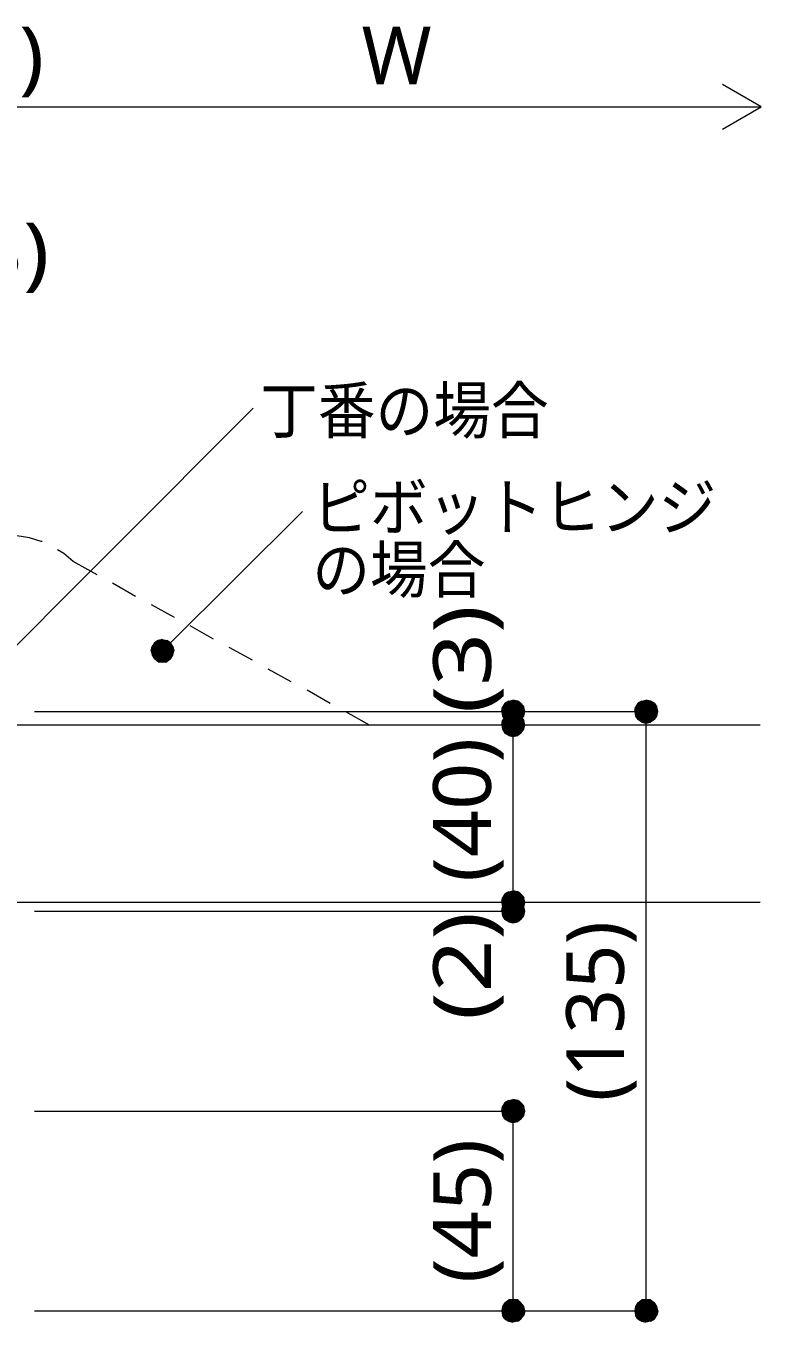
# Model space of a CAD drawing. Header units: millimetres. Extents: x 0 to 420, y 0 to 297.
# Drawn here: x 275.4 to 308.5, y 203.1 to 261.5 of the extents above; entities that cross this region are included whole.
import ezdxf
from ezdxf.enums import TextEntityAlignment as Align

# ---------------------------------------------------------------- set-up
doc = ezdxf.new("R2010")
doc.units = ezdxf.units.MM
doc.styles.add('kst32b', font='NotoSansJP-Variable.ttf')

msp = doc.modelspace()

# ---------------------------------------------------------------- hatches: boundary and pattern name
h = msp.add_hatch(color=7)
h.paths.add_polyline_path([(281.199, 233.68), (281.093, 233.511), (281.559, 233.32), (281.199, 233.68)])
h.paths.add_polyline_path([(281.093, 233.511), (281.559, 233.32), (281.051, 233.32), (281.093, 233.511)])
h.paths.add_polyline_path([(281.559, 233.32), (281.051, 233.32), (281.093, 233.13), (281.559, 233.32)])
for points in [[(281.369, 233.786), (281.199, 233.68), (281.559, 233.32), (281.369, 233.786)], [(297.836, 230.378), (297.879, 230.59), (297.349, 230.59), (297.836, 230.378)], [(303.826, 230.378), (303.869, 230.59), (303.339, 230.59), (303.826, 230.378)], [(297.836, 229.785), (297.879, 229.976), (297.349, 229.976), (297.836, 229.785)], [(297.836, 221.784), (297.879, 221.975), (297.349, 221.975), (297.836, 221.784)], [(297.836, 221.382), (297.879, 221.594), (297.349, 221.594), (297.836, 221.382)], [(297.836, 212.386), (297.879, 212.577), (297.349, 212.577), (297.836, 212.386)], [(296.884, 203.771), (296.841, 203.581), (297.349, 203.581), (296.884, 203.771)], [(302.874, 203.771), (302.832, 203.581), (303.339, 203.581), (302.874, 203.771)]]:
    msp.add_hatch(color=7).paths.add_polyline_path(points)
h = msp.add_hatch(color=7)
h.paths.add_polyline_path([(281.919, 233.68), (281.75, 233.786), (281.559, 233.32), (281.919, 233.68)])
h.paths.add_polyline_path([(281.75, 233.786), (281.559, 233.32), (281.559, 233.828), (281.75, 233.786)])
h.paths.add_polyline_path([(281.559, 233.32), (281.559, 233.828), (281.369, 233.786), (281.559, 233.32)])
h = msp.add_hatch(color=7)
h.paths.add_polyline_path([(282.025, 233.13), (282.067, 233.32), (281.559, 233.32), (282.025, 233.13)])
h.paths.add_polyline_path([(282.067, 233.32), (281.559, 233.32), (282.025, 233.511), (282.067, 233.32)])
h.paths.add_polyline_path([(281.559, 233.32), (282.025, 233.511), (281.919, 233.68), (281.559, 233.32)])
h = msp.add_hatch(color=7)
h.paths.add_polyline_path([(281.093, 233.13), (281.199, 232.96), (281.559, 233.32), (281.093, 233.13)])
h.paths.add_polyline_path([(281.199, 232.96), (281.559, 233.32), (281.369, 232.833), (281.199, 232.96)])
h.paths.add_polyline_path([(281.559, 233.32), (281.369, 232.833), (281.559, 232.812), (281.559, 233.32)])
h = msp.add_hatch(color=7)
h.paths.add_polyline_path([(281.559, 232.812), (281.75, 232.833), (281.559, 233.32), (281.559, 232.812)])
h.paths.add_polyline_path([(281.75, 232.833), (281.559, 233.32), (281.919, 232.96), (281.75, 232.833)])
h.paths.add_polyline_path([(281.559, 233.32), (281.919, 232.96), (282.025, 233.13), (281.559, 233.32)])
h = msp.add_hatch(color=7)
h.paths.add_polyline_path([(296.989, 230.949), (296.884, 230.78), (297.349, 230.59), (296.989, 230.949)])
h.paths.add_polyline_path([(296.884, 230.78), (297.349, 230.59), (296.841, 230.59), (296.884, 230.78)])
h.paths.add_polyline_path([(297.349, 230.59), (296.841, 230.59), (296.884, 230.378), (297.349, 230.59)])
h = msp.add_hatch(color=7)
h.paths.add_polyline_path([(297.561, 231.055), (297.349, 231.098), (297.349, 230.59), (297.561, 231.055)])
h.paths.add_polyline_path([(297.349, 231.098), (297.349, 230.59), (297.159, 231.055), (297.349, 231.098)])
h.paths.add_polyline_path([(297.349, 230.59), (297.159, 231.055), (296.989, 230.949), (297.349, 230.59)])
h = msp.add_hatch(color=7)
h.paths.add_polyline_path([(297.879, 230.59), (297.836, 230.78), (297.349, 230.59), (297.879, 230.59)])
h.paths.add_polyline_path([(297.836, 230.78), (297.349, 230.59), (297.709, 230.949), (297.836, 230.78)])
h.paths.add_polyline_path([(297.349, 230.59), (297.709, 230.949), (297.561, 231.055), (297.349, 230.59)])
h = msp.add_hatch(color=7)
h.paths.add_polyline_path([(302.98, 230.949), (302.874, 230.78), (303.339, 230.59), (302.98, 230.949)])
h.paths.add_polyline_path([(302.874, 230.78), (303.339, 230.59), (302.832, 230.59), (302.874, 230.78)])
h.paths.add_polyline_path([(303.339, 230.59), (302.832, 230.59), (302.874, 230.378), (303.339, 230.59)])
h = msp.add_hatch(color=7)
h.paths.add_polyline_path([(303.551, 231.055), (303.339, 231.098), (303.339, 230.59), (303.551, 231.055)])
h.paths.add_polyline_path([(303.339, 231.098), (303.339, 230.59), (303.149, 231.055), (303.339, 231.098)])
h.paths.add_polyline_path([(303.339, 230.59), (303.149, 231.055), (302.98, 230.949), (303.339, 230.59)])
h = msp.add_hatch(color=7)
h.paths.add_polyline_path([(303.869, 230.59), (303.826, 230.78), (303.339, 230.59), (303.869, 230.59)])
h.paths.add_polyline_path([(303.826, 230.78), (303.339, 230.59), (303.721, 230.949), (303.826, 230.78)])
h.paths.add_polyline_path([(303.339, 230.59), (303.721, 230.949), (303.551, 231.055), (303.339, 230.59)])
h = msp.add_hatch(color=7)
h.paths.add_polyline_path([(296.989, 230.357), (296.884, 230.187), (297.349, 229.976), (296.989, 230.357)])
h.paths.add_polyline_path([(296.884, 230.187), (297.349, 229.976), (296.841, 229.976), (296.884, 230.187)])
h.paths.add_polyline_path([(297.349, 229.976), (296.841, 229.976), (296.884, 229.785), (297.349, 229.976)])
h = msp.add_hatch(color=7)
h.paths.add_polyline_path([(296.884, 230.378), (296.989, 230.23), (297.349, 230.59), (296.884, 230.378)])
h.paths.add_polyline_path([(296.989, 230.23), (297.349, 230.59), (297.159, 230.103), (296.989, 230.23)])
h.paths.add_polyline_path([(297.349, 230.59), (297.159, 230.103), (297.349, 230.061), (297.349, 230.59)])
h = msp.add_hatch(color=7)
h.paths.add_polyline_path([(297.561, 230.463), (297.349, 230.505), (297.349, 229.976), (297.561, 230.463)])
h.paths.add_polyline_path([(297.349, 230.505), (297.349, 229.976), (297.159, 230.463), (297.349, 230.505)])
h.paths.add_polyline_path([(297.349, 229.976), (297.159, 230.463), (296.989, 230.357), (297.349, 229.976)])
h = msp.add_hatch(color=7)
h.paths.add_polyline_path([(297.349, 230.061), (297.561, 230.103), (297.349, 230.59), (297.349, 230.061)])
h.paths.add_polyline_path([(297.561, 230.103), (297.349, 230.59), (297.709, 230.23), (297.561, 230.103)])
h.paths.add_polyline_path([(297.349, 230.59), (297.709, 230.23), (297.836, 230.378), (297.349, 230.59)])
h = msp.add_hatch(color=7)
h.paths.add_polyline_path([(297.879, 229.976), (297.836, 230.187), (297.349, 229.976), (297.879, 229.976)])
h.paths.add_polyline_path([(297.836, 230.187), (297.349, 229.976), (297.709, 230.357), (297.836, 230.187)])
h.paths.add_polyline_path([(297.349, 229.976), (297.709, 230.357), (297.561, 230.463), (297.349, 229.976)])
h = msp.add_hatch(color=7)
h.paths.add_polyline_path([(302.874, 230.378), (302.98, 230.23), (303.339, 230.59), (302.874, 230.378)])
h.paths.add_polyline_path([(302.98, 230.23), (303.339, 230.59), (303.149, 230.103), (302.98, 230.23)])
h.paths.add_polyline_path([(303.339, 230.59), (303.149, 230.103), (303.339, 230.061), (303.339, 230.59)])
h = msp.add_hatch(color=7)
h.paths.add_polyline_path([(303.339, 230.061), (303.551, 230.103), (303.339, 230.59), (303.339, 230.061)])
h.paths.add_polyline_path([(303.551, 230.103), (303.339, 230.59), (303.721, 230.23), (303.551, 230.103)])
h.paths.add_polyline_path([(303.339, 230.59), (303.721, 230.23), (303.826, 230.378), (303.339, 230.59)])
h = msp.add_hatch(color=7)
h.paths.add_polyline_path([(296.884, 229.785), (296.989, 229.616), (297.349, 229.976), (296.884, 229.785)])
h.paths.add_polyline_path([(296.989, 229.616), (297.349, 229.976), (297.159, 229.51), (296.989, 229.616)])
h.paths.add_polyline_path([(297.349, 229.976), (297.159, 229.51), (297.349, 229.468), (297.349, 229.976)])
h = msp.add_hatch(color=7)
h.paths.add_polyline_path([(297.349, 229.468), (297.561, 229.51), (297.349, 229.976), (297.349, 229.468)])
h.paths.add_polyline_path([(297.561, 229.51), (297.349, 229.976), (297.709, 229.616), (297.561, 229.51)])
h.paths.add_polyline_path([(297.349, 229.976), (297.709, 229.616), (297.836, 229.785), (297.349, 229.976)])
h = msp.add_hatch(color=7)
h.paths.add_polyline_path([(296.989, 222.356), (296.884, 222.187), (297.349, 221.975), (296.989, 222.356)])
h.paths.add_polyline_path([(296.884, 222.187), (297.349, 221.975), (296.841, 221.975), (296.884, 222.187)])
h.paths.add_polyline_path([(297.349, 221.975), (296.841, 221.975), (296.884, 221.784), (297.349, 221.975)])
h = msp.add_hatch(color=7)
h.paths.add_polyline_path([(296.884, 221.784), (296.989, 221.615), (297.349, 221.975), (296.884, 221.784)])
h.paths.add_polyline_path([(296.989, 221.615), (297.349, 221.975), (297.159, 221.509), (296.989, 221.615)])
h.paths.add_polyline_path([(297.349, 221.975), (297.159, 221.509), (297.349, 221.467), (297.349, 221.975)])
h = msp.add_hatch(color=7)
h.paths.add_polyline_path([(297.561, 222.462), (297.349, 222.504), (297.349, 221.975), (297.561, 222.462)])
h.paths.add_polyline_path([(297.349, 222.504), (297.349, 221.975), (297.159, 222.462), (297.349, 222.504)])
h.paths.add_polyline_path([(297.349, 221.975), (297.159, 222.462), (296.989, 222.356), (297.349, 221.975)])
h = msp.add_hatch(color=7)
h.paths.add_polyline_path([(297.561, 222.059), (297.349, 222.102), (297.349, 221.594), (297.561, 222.059)])
h.paths.add_polyline_path([(297.349, 222.102), (297.349, 221.594), (297.159, 222.059), (297.349, 222.102)])
h.paths.add_polyline_path([(297.349, 221.594), (297.159, 222.059), (296.989, 221.954), (297.349, 221.594)])
h = msp.add_hatch(color=7)
h.paths.add_polyline_path([(297.879, 221.975), (297.836, 222.187), (297.349, 221.975), (297.879, 221.975)])
h.paths.add_polyline_path([(297.836, 222.187), (297.349, 221.975), (297.709, 222.356), (297.836, 222.187)])
h.paths.add_polyline_path([(297.349, 221.975), (297.709, 222.356), (297.561, 222.462), (297.349, 221.975)])
h = msp.add_hatch(color=7)
h.paths.add_polyline_path([(297.879, 221.594), (297.836, 221.784), (297.349, 221.594), (297.879, 221.594)])
h.paths.add_polyline_path([(297.836, 221.784), (297.349, 221.594), (297.709, 221.954), (297.836, 221.784)])
h.paths.add_polyline_path([(297.349, 221.594), (297.709, 221.954), (297.561, 222.059), (297.349, 221.594)])
h = msp.add_hatch(color=7)
h.paths.add_polyline_path([(297.349, 221.467), (297.561, 221.509), (297.349, 221.975), (297.349, 221.467)])
h.paths.add_polyline_path([(297.561, 221.509), (297.349, 221.975), (297.709, 221.615), (297.561, 221.509)])
h.paths.add_polyline_path([(297.349, 221.975), (297.709, 221.615), (297.836, 221.784), (297.349, 221.975)])
h = msp.add_hatch(color=7)
h.paths.add_polyline_path([(296.989, 221.954), (296.884, 221.784), (297.349, 221.594), (296.989, 221.954)])
h.paths.add_polyline_path([(296.884, 221.784), (297.349, 221.594), (296.841, 221.594), (296.884, 221.784)])
h.paths.add_polyline_path([(297.349, 221.594), (296.841, 221.594), (296.884, 221.382), (297.349, 221.594)])
h = msp.add_hatch(color=7)
h.paths.add_polyline_path([(296.884, 221.382), (296.989, 221.213), (297.349, 221.594), (296.884, 221.382)])
h.paths.add_polyline_path([(296.989, 221.213), (297.349, 221.594), (297.159, 221.107), (296.989, 221.213)])
h.paths.add_polyline_path([(297.349, 221.594), (297.159, 221.107), (297.349, 221.065), (297.349, 221.594)])
h = msp.add_hatch(color=7)
h.paths.add_polyline_path([(297.349, 221.065), (297.561, 221.107), (297.349, 221.594), (297.349, 221.065)])
h.paths.add_polyline_path([(297.561, 221.107), (297.349, 221.594), (297.709, 221.213), (297.561, 221.107)])
h.paths.add_polyline_path([(297.349, 221.594), (297.709, 221.213), (297.836, 221.382), (297.349, 221.594)])
h = msp.add_hatch(color=7)
h.paths.add_polyline_path([(296.989, 212.958), (296.884, 212.788), (297.349, 212.577), (296.989, 212.958)])
h.paths.add_polyline_path([(296.884, 212.788), (297.349, 212.577), (296.841, 212.577), (296.884, 212.788)])
h.paths.add_polyline_path([(297.349, 212.577), (296.841, 212.577), (296.884, 212.386), (297.349, 212.577)])
h = msp.add_hatch(color=7)
h.paths.add_polyline_path([(297.561, 213.064), (297.349, 213.106), (297.349, 212.577), (297.561, 213.064)])
h.paths.add_polyline_path([(297.349, 213.106), (297.349, 212.577), (297.159, 213.064), (297.349, 213.106)])
h.paths.add_polyline_path([(297.349, 212.577), (297.159, 213.064), (296.989, 212.958), (297.349, 212.577)])
h = msp.add_hatch(color=7)
h.paths.add_polyline_path([(297.879, 212.577), (297.836, 212.788), (297.349, 212.577), (297.879, 212.577)])
h.paths.add_polyline_path([(297.836, 212.788), (297.349, 212.577), (297.709, 212.958), (297.836, 212.788)])
h.paths.add_polyline_path([(297.349, 212.577), (297.709, 212.958), (297.561, 213.064), (297.349, 212.577)])
h = msp.add_hatch(color=7)
h.paths.add_polyline_path([(296.884, 212.386), (296.989, 212.217), (297.349, 212.577), (296.884, 212.386)])
h.paths.add_polyline_path([(296.989, 212.217), (297.349, 212.577), (297.159, 212.111), (296.989, 212.217)])
h.paths.add_polyline_path([(297.349, 212.577), (297.159, 212.111), (297.349, 212.069), (297.349, 212.577)])
h = msp.add_hatch(color=7)
h.paths.add_polyline_path([(297.349, 212.069), (297.561, 212.111), (297.349, 212.577), (297.349, 212.069)])
h.paths.add_polyline_path([(297.561, 212.111), (297.349, 212.577), (297.709, 212.217), (297.561, 212.111)])
h.paths.add_polyline_path([(297.349, 212.577), (297.709, 212.217), (297.836, 212.386), (297.349, 212.577)])
h = msp.add_hatch(color=7)
h.paths.add_polyline_path([(297.349, 204.089), (297.159, 204.068), (297.349, 203.581), (297.349, 204.089)])
h.paths.add_polyline_path([(297.159, 204.068), (297.349, 203.581), (296.989, 203.941), (297.159, 204.068)])
h.paths.add_polyline_path([(297.349, 203.581), (296.989, 203.941), (296.884, 203.771), (297.349, 203.581)])
h = msp.add_hatch(color=7)
h.paths.add_polyline_path([(297.836, 203.771), (297.709, 203.941), (297.349, 203.581), (297.836, 203.771)])
h.paths.add_polyline_path([(297.709, 203.941), (297.349, 203.581), (297.561, 204.068), (297.709, 203.941)])
h.paths.add_polyline_path([(297.349, 203.581), (297.561, 204.068), (297.349, 204.089), (297.349, 203.581)])
h = msp.add_hatch(color=7)
h.paths.add_polyline_path([(303.339, 204.089), (303.149, 204.068), (303.339, 203.581), (303.339, 204.089)])
h.paths.add_polyline_path([(303.149, 204.068), (303.339, 203.581), (302.98, 203.941), (303.149, 204.068)])
h.paths.add_polyline_path([(303.339, 203.581), (302.98, 203.941), (302.874, 203.771), (303.339, 203.581)])
h = msp.add_hatch(color=7)
h.paths.add_polyline_path([(303.826, 203.771), (303.721, 203.941), (303.339, 203.581), (303.826, 203.771)])
h.paths.add_polyline_path([(303.721, 203.941), (303.339, 203.581), (303.551, 204.068), (303.721, 203.941)])
h.paths.add_polyline_path([(303.339, 203.581), (303.551, 204.068), (303.339, 204.089), (303.339, 203.581)])
h = msp.add_hatch(color=7)
h.paths.add_polyline_path([(296.841, 203.581), (296.884, 203.39), (297.349, 203.581), (296.841, 203.581)])
h.paths.add_polyline_path([(296.884, 203.39), (297.349, 203.581), (296.989, 203.221), (296.884, 203.39)])
h.paths.add_polyline_path([(297.349, 203.581), (296.989, 203.221), (297.159, 203.115), (297.349, 203.581)])
h = msp.add_hatch(color=7)
h.paths.add_polyline_path([(297.159, 203.115), (297.349, 203.073), (297.349, 203.581), (297.159, 203.115)])
h.paths.add_polyline_path([(297.349, 203.073), (297.349, 203.581), (297.561, 203.115), (297.349, 203.073)])
h.paths.add_polyline_path([(297.349, 203.581), (297.561, 203.115), (297.709, 203.221), (297.349, 203.581)])
h = msp.add_hatch(color=7)
h.paths.add_polyline_path([(297.709, 203.221), (297.836, 203.39), (297.349, 203.581), (297.709, 203.221)])
h.paths.add_polyline_path([(297.836, 203.39), (297.349, 203.581), (297.879, 203.581), (297.836, 203.39)])
h.paths.add_polyline_path([(297.349, 203.581), (297.879, 203.581), (297.836, 203.771), (297.349, 203.581)])
h = msp.add_hatch(color=7)
h.paths.add_polyline_path([(302.832, 203.581), (302.874, 203.39), (303.339, 203.581), (302.832, 203.581)])
h.paths.add_polyline_path([(302.874, 203.39), (303.339, 203.581), (302.98, 203.221), (302.874, 203.39)])
h.paths.add_polyline_path([(303.339, 203.581), (302.98, 203.221), (303.149, 203.115), (303.339, 203.581)])
h = msp.add_hatch(color=7)
h.paths.add_polyline_path([(303.149, 203.115), (303.339, 203.073), (303.339, 203.581), (303.149, 203.115)])
h.paths.add_polyline_path([(303.339, 203.073), (303.339, 203.581), (303.551, 203.115), (303.339, 203.073)])
h.paths.add_polyline_path([(303.339, 203.581), (303.551, 203.115), (303.721, 203.221), (303.339, 203.581)])
h = msp.add_hatch(color=7)
h.paths.add_polyline_path([(303.721, 203.221), (303.826, 203.39), (303.339, 203.581), (303.721, 203.221)])
h.paths.add_polyline_path([(303.826, 203.39), (303.339, 203.581), (303.869, 203.581), (303.826, 203.39)])
h.paths.add_polyline_path([(303.339, 203.581), (303.869, 203.581), (303.826, 203.771), (303.339, 203.581)])

# ---------------------------------------------------------------- linework, layer by layer
at = {"lineweight": 13}
for points in [[(306.79, 256.836), (308.525, 257.831), (306.79, 258.847)], [(274.172, 255.101), (274.172, 257.831), (308.525, 257.831)], [(273.071, 231.669), (285.644, 244.263)], [(281.834, 233.595), (287.867, 239.607)], [(276.14, 238.252), (276.098, 238.252), (275.569, 238.421), (274.997, 238.506), (274.976, 238.506)], [(278.617, 236.749), (277.537, 237.342), (277.114, 237.702), (276.839, 237.871)], [(280.353, 235.775), (279.315, 236.368)], [(282.109, 234.823), (281.072, 235.395)], [(283.866, 233.849), (282.808, 234.442)], [(285.623, 232.897), (284.565, 233.468)], [(287.359, 231.923), (286.321, 232.495)], [(289.116, 230.949), (288.078, 231.542)], [(275.802, 230.59), (303.382, 230.59)], [(290.894, 229.976), (289.814, 230.568)], [(297.349, 230.59), (297.349, 229.976)], [(303.339, 230.59), (303.339, 203.581)], [(308.483, 229.976), (272.775, 229.976)], [(297.349, 229.976), (297.349, 221.975)], [(308.483, 221.975), (272.775, 221.975)], [(297.349, 221.594), (297.349, 221.975)], [(275.802, 221.594), (297.349, 221.594)], [(275.802, 212.577), (297.349, 212.577), (297.349, 203.581)], [(275.802, 203.581), (303.382, 203.581)]]:
    msp.add_lwpolyline(points, dxfattribs=at)
at = {"lineweight": 0}
for points in [[(281.199, 233.68), (281.093, 233.511), (281.559, 233.32)], [(281.369, 233.786), (281.199, 233.68), (281.559, 233.32)], [(281.559, 233.32), (281.559, 233.828), (281.369, 233.786)], [(281.75, 233.786), (281.559, 233.32), (281.559, 233.828)], [(281.919, 233.68), (281.75, 233.786), (281.559, 233.32)], [(281.559, 233.32), (282.025, 233.511), (281.919, 233.68)], [(281.093, 233.511), (281.559, 233.32), (281.051, 233.32)], [(281.559, 233.32), (281.051, 233.32), (281.093, 233.13)], [(281.093, 233.13), (281.199, 232.96), (281.559, 233.32)], [(281.199, 232.96), (281.559, 233.32), (281.369, 232.833)], [(281.559, 233.32), (281.369, 232.833), (281.559, 232.812)], [(282.067, 233.32), (281.559, 233.32), (282.025, 233.511)], [(281.559, 232.812), (281.75, 232.833), (281.559, 233.32)], [(281.75, 232.833), (281.559, 233.32), (281.919, 232.96)], [(281.559, 233.32), (281.919, 232.96), (282.025, 233.13)], [(282.025, 233.13), (282.067, 233.32), (281.559, 233.32)], [(296.884, 230.78), (297.349, 230.59), (296.841, 230.59)], [(296.989, 230.949), (296.884, 230.78), (297.349, 230.59)], [(297.349, 230.59), (297.159, 231.055), (296.989, 230.949)], [(297.349, 231.098), (297.349, 230.59), (297.159, 231.055)], [(297.561, 231.055), (297.349, 231.098), (297.349, 230.59)], [(297.349, 230.59), (297.709, 230.949), (297.561, 231.055)], [(297.836, 230.78), (297.349, 230.59), (297.709, 230.949)], [(297.879, 230.59), (297.836, 230.78), (297.349, 230.59)], [(302.874, 230.78), (303.339, 230.59), (302.832, 230.59)], [(302.98, 230.949), (302.874, 230.78), (303.339, 230.59)], [(303.339, 230.59), (303.149, 231.055), (302.98, 230.949)], [(303.339, 231.098), (303.339, 230.59), (303.149, 231.055)], [(303.551, 231.055), (303.339, 231.098), (303.339, 230.59)], [(303.339, 230.59), (303.721, 230.949), (303.551, 231.055)], [(303.826, 230.78), (303.339, 230.59), (303.721, 230.949)], [(303.869, 230.59), (303.826, 230.78), (303.339, 230.59)], [(297.349, 230.59), (296.841, 230.59), (296.884, 230.378)], [(296.884, 230.187), (297.349, 229.976), (296.841, 229.976)], [(296.884, 230.378), (296.989, 230.23), (297.349, 230.59)], [(296.989, 230.357), (296.884, 230.187), (297.349, 229.976)], [(296.989, 230.23), (297.349, 230.59), (297.159, 230.103)], [(297.349, 229.976), (297.159, 230.463), (296.989, 230.357)], [(297.349, 230.59), (297.159, 230.103), (297.349, 230.061)], [(297.349, 230.505), (297.349, 229.976), (297.159, 230.463)], [(297.349, 230.061), (297.561, 230.103), (297.349, 230.59)], [(297.561, 230.103), (297.349, 230.59), (297.709, 230.23)], [(297.349, 230.59), (297.709, 230.23), (297.836, 230.378)], [(297.836, 230.378), (297.879, 230.59), (297.349, 230.59)], [(297.561, 230.463), (297.349, 230.505), (297.349, 229.976)], [(297.349, 229.976), (297.709, 230.357), (297.561, 230.463)], [(297.836, 230.187), (297.349, 229.976), (297.709, 230.357)], [(297.879, 229.976), (297.836, 230.187), (297.349, 229.976)], [(303.339, 230.59), (302.832, 230.59), (302.874, 230.378)], [(302.874, 230.378), (302.98, 230.23), (303.339, 230.59)], [(302.98, 230.23), (303.339, 230.59), (303.149, 230.103)], [(303.339, 230.59), (303.149, 230.103), (303.339, 230.061)], [(303.339, 230.061), (303.551, 230.103), (303.339, 230.59)], [(303.551, 230.103), (303.339, 230.59), (303.721, 230.23)], [(303.339, 230.59), (303.721, 230.23), (303.826, 230.378)], [(303.826, 230.378), (303.869, 230.59), (303.339, 230.59)], [(297.349, 229.976), (296.841, 229.976), (296.884, 229.785)], [(296.884, 229.785), (296.989, 229.616), (297.349, 229.976)], [(296.989, 229.616), (297.349, 229.976), (297.159, 229.51)], [(297.349, 229.976), (297.159, 229.51), (297.349, 229.468)], [(297.349, 229.468), (297.561, 229.51), (297.349, 229.976)], [(297.561, 229.51), (297.349, 229.976), (297.709, 229.616)], [(297.349, 229.976), (297.709, 229.616), (297.836, 229.785)], [(297.836, 229.785), (297.879, 229.976), (297.349, 229.976)], [(296.884, 222.187), (297.349, 221.975), (296.841, 221.975)], [(297.349, 221.975), (296.841, 221.975), (296.884, 221.784)], [(296.989, 222.356), (296.884, 222.187), (297.349, 221.975)], [(296.884, 221.784), (296.989, 221.615), (297.349, 221.975)], [(297.349, 221.975), (297.159, 222.462), (296.989, 222.356)], [(297.349, 221.594), (297.159, 222.059), (296.989, 221.954)], [(296.989, 221.615), (297.349, 221.975), (297.159, 221.509)], [(297.349, 222.504), (297.349, 221.975), (297.159, 222.462)], [(297.349, 222.102), (297.349, 221.594), (297.159, 222.059)], [(297.349, 221.975), (297.159, 221.509), (297.349, 221.467)], [(297.561, 222.462), (297.349, 222.504), (297.349, 221.975)], [(297.349, 221.975), (297.709, 222.356), (297.561, 222.462)], [(297.836, 222.187), (297.349, 221.975), (297.709, 222.356)], [(297.879, 221.975), (297.836, 222.187), (297.349, 221.975)], [(297.561, 222.059), (297.349, 222.102), (297.349, 221.594)], [(297.349, 221.594), (297.709, 221.954), (297.561, 222.059)], [(297.349, 221.467), (297.561, 221.509), (297.349, 221.975)], [(297.561, 221.509), (297.349, 221.975), (297.709, 221.615)], [(297.349, 221.975), (297.709, 221.615), (297.836, 221.784)], [(297.836, 221.784), (297.879, 221.975), (297.349, 221.975)], [(296.884, 221.784), (297.349, 221.594), (296.841, 221.594)], [(297.349, 221.594), (296.841, 221.594), (296.884, 221.382)], [(296.989, 221.954), (296.884, 221.784), (297.349, 221.594)], [(296.884, 221.382), (296.989, 221.213), (297.349, 221.594)], [(296.989, 221.213), (297.349, 221.594), (297.159, 221.107)], [(297.349, 221.594), (297.159, 221.107), (297.349, 221.065)], [(297.836, 221.784), (297.349, 221.594), (297.709, 221.954)], [(297.879, 221.594), (297.836, 221.784), (297.349, 221.594)], [(297.349, 221.065), (297.561, 221.107), (297.349, 221.594)], [(297.561, 221.107), (297.349, 221.594), (297.709, 221.213)], [(297.349, 221.594), (297.709, 221.213), (297.836, 221.382)], [(297.836, 221.382), (297.879, 221.594), (297.349, 221.594)], [(296.884, 212.788), (297.349, 212.577), (296.841, 212.577)], [(296.989, 212.958), (296.884, 212.788), (297.349, 212.577)], [(297.349, 212.577), (297.159, 213.064), (296.989, 212.958)], [(297.349, 213.106), (297.349, 212.577), (297.159, 213.064)], [(297.561, 213.064), (297.349, 213.106), (297.349, 212.577)], [(297.349, 212.577), (297.709, 212.958), (297.561, 213.064)], [(297.836, 212.788), (297.349, 212.577), (297.709, 212.958)], [(297.879, 212.577), (297.836, 212.788), (297.349, 212.577)], [(297.349, 212.577), (296.841, 212.577), (296.884, 212.386)], [(296.884, 212.386), (296.989, 212.217), (297.349, 212.577)], [(296.989, 212.217), (297.349, 212.577), (297.159, 212.111)], [(297.349, 212.577), (297.159, 212.111), (297.349, 212.069)], [(297.349, 212.069), (297.561, 212.111), (297.349, 212.577)], [(297.561, 212.111), (297.349, 212.577), (297.709, 212.217)], [(297.349, 212.577), (297.709, 212.217), (297.836, 212.386)], [(297.836, 212.386), (297.879, 212.577), (297.349, 212.577)], [(297.349, 203.581), (296.989, 203.941), (296.884, 203.771)], [(297.159, 204.068), (297.349, 203.581), (296.989, 203.941)], [(297.349, 204.089), (297.159, 204.068), (297.349, 203.581)], [(297.349, 203.581), (297.561, 204.068), (297.349, 204.089)], [(297.709, 203.941), (297.349, 203.581), (297.561, 204.068)], [(297.836, 203.771), (297.709, 203.941), (297.349, 203.581)], [(303.339, 203.581), (302.98, 203.941), (302.874, 203.771)], [(303.149, 204.068), (303.339, 203.581), (302.98, 203.941)], [(303.339, 204.089), (303.149, 204.068), (303.339, 203.581)], [(303.339, 203.581), (303.551, 204.068), (303.339, 204.089)], [(303.721, 203.941), (303.339, 203.581), (303.551, 204.068)], [(303.826, 203.771), (303.721, 203.941), (303.339, 203.581)], [(296.884, 203.771), (296.841, 203.581), (297.349, 203.581)], [(296.841, 203.581), (296.884, 203.39), (297.349, 203.581)], [(296.884, 203.39), (297.349, 203.581), (296.989, 203.221)], [(297.349, 203.581), (296.989, 203.221), (297.159, 203.115)], [(297.159, 203.115), (297.349, 203.073), (297.349, 203.581)], [(297.349, 203.581), (297.879, 203.581), (297.836, 203.771)], [(297.349, 203.073), (297.349, 203.581), (297.561, 203.115)], [(297.349, 203.581), (297.561, 203.115), (297.709, 203.221)], [(297.709, 203.221), (297.836, 203.39), (297.349, 203.581)], [(297.836, 203.39), (297.349, 203.581), (297.879, 203.581)], [(302.874, 203.771), (302.832, 203.581), (303.339, 203.581)], [(302.832, 203.581), (302.874, 203.39), (303.339, 203.581)], [(302.874, 203.39), (303.339, 203.581), (302.98, 203.221)], [(303.339, 203.581), (302.98, 203.221), (303.149, 203.115)], [(303.149, 203.115), (303.339, 203.073), (303.339, 203.581)], [(303.339, 203.581), (303.869, 203.581), (303.826, 203.771)], [(303.339, 203.073), (303.339, 203.581), (303.551, 203.115)], [(303.339, 203.581), (303.551, 203.115), (303.721, 203.221)], [(303.721, 203.221), (303.826, 203.39), (303.339, 203.581)], [(303.826, 203.39), (303.339, 203.581), (303.869, 203.581)]]:
    msp.add_lwpolyline(points, close=True, dxfattribs=at)

# ---------------------------------------------------------------- texts
at = {"style": 'kst32b'}
for s, height, p, p2 in [('(12)', 2.5989, (269.727, 258.847), (276.224, 258.847)), ('(25)(3)', 2.5989, (265.028, 250.021), (276.462, 250.021)), ('丁番の場合', 2.0791, (285.962, 243.12), (298.956, 243.12)), ('ピボットヒンジ', 2.0791, (288.311, 238.76), (306.504, 238.76)), ('の場合', 2.0791, (288.311, 235.945), (296.108, 235.945)), ('(3)', 2.5989, (296.354, 230.505), (296.354, 235.378)), ('(40)', 2.5989, (296.354, 222.906), (296.354, 229.403)), ('(2)', 2.5989, (296.354, 216.683), (296.354, 221.556)), ('(135)', 2.5989, (302.345, 213.021), (302.345, 221.143)), ('(45)', 2.5989, (296.354, 204.83), (296.354, 211.327))]:
    msp.add_text(s, height=height, dxfattribs=at).set_placement(p, p2, align=Align.FIT)
msp.add_text('W', height=2.599, dxfattribs=at).set_placement((290.534, 258.847))

doc.saveas('drawing.dxf')
